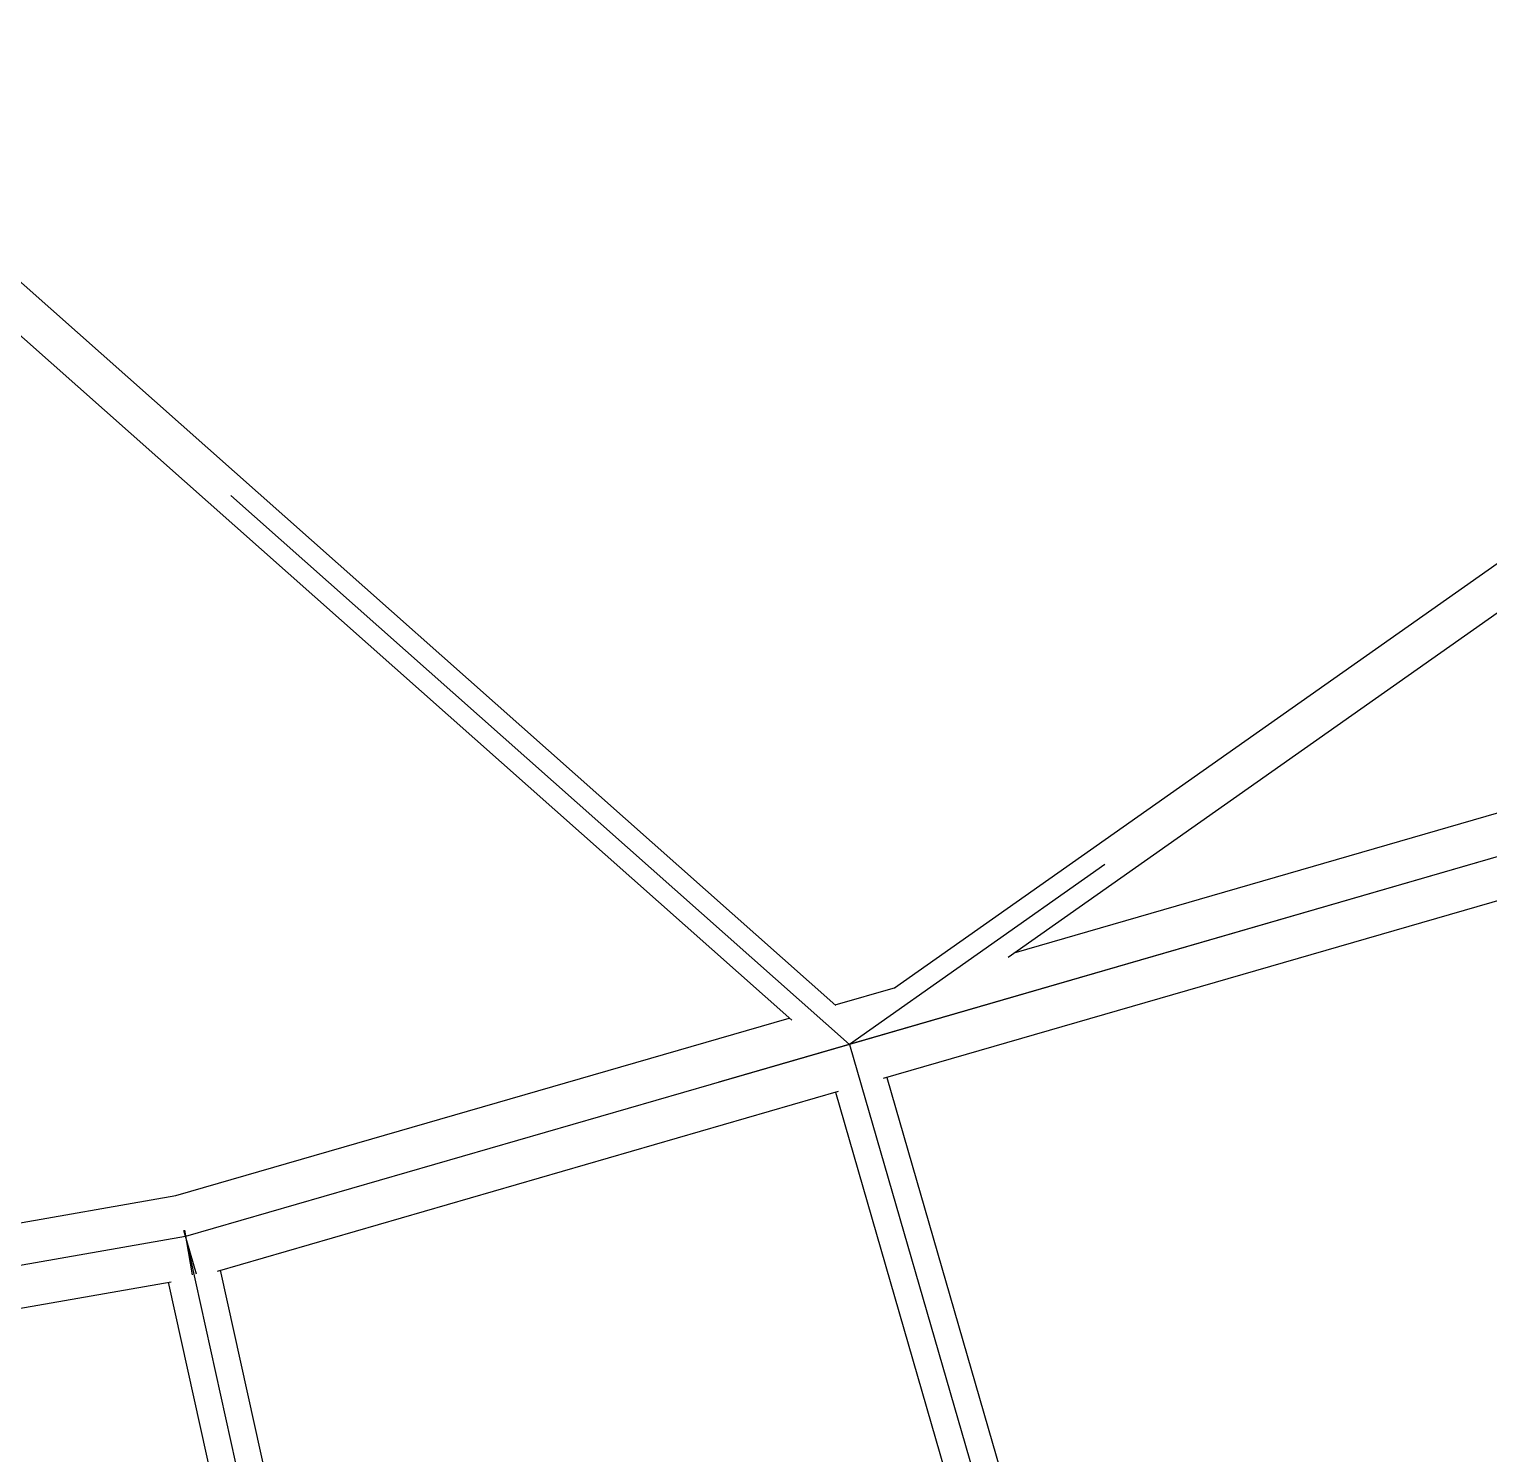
# Model space of a CAD drawing. Header units: millimetres. Extents: x 150209.93 to 150215.05, y 136675.65 to 136679.93.
# Drawn here: x 150213.6697 to 150213.8461, y 136675.9502 to 136676.1225 of the extents above; entities that cross this region are included whole.
import ezdxf

# ---------------------------------------------------------------- set-up
doc = ezdxf.new("R2010")
doc.units = ezdxf.units.MM
doc.header["$LTSCALE"] = 0.25
doc.linetypes.add('CENTER', pattern=[50.8, 31.75, -6.35, 6.35, -6.35])
doc.linetypes.add('XKITLINE00', pattern=[0])

# ---------------------------------------------------------------- blocks, each defined once
blk = doc.blocks.new('çatıı')
at = {"color": 8, "linetype": 'CENTER'}
for p, q in [((24201.77, 1845.44), (23430, 2530.27)), ((25173.61, 2530.27), (24201.77, 1845.44)), ((24603.04, 1961.6), (23800.49, 1729.28)), ((24603.04, 1961.6), (23800.49, 1729.28)), ((24603.04, 1961.6), (24201.77, 1845.44)), ((24201.77, 1845.44), (23800.49, 1729.28)), ((24201.77, 1845.44), (24490.5, 848.01)), ((24201.77, 1845.44), (24456.16, 966.64)), ((23800.49, 1729.28), (23255, 1633.6)), ((23800.49, 1729.28), (23255, 1633.6)), ((23800.49, 1729.28), (23430, 1664.29)), ((23800.49, 1729.28), (24021.95, 728.49)), ((23800.49, 1729.28), (23995.27, 849.07))]:
    blk.add_line(p, q, dxfattribs=at)
at = {"color": 8, "linetype": 'XKITLINE00'}
for p, q in [((24229.11, 1879.61), (25123.65, 2509.97)), ((24297.68, 1898.12), (25162.46, 2507.51)), ((23506.2, 2478.94), (24193.5, 1869.06)), ((23506.2, 2446.37), (24166.97, 1860.03)), ((24301.34, 1900.71), (24594.42, 1985.55)), ((24222.48, 1824.99), (24597.87, 1933.66)), ((24193.14, 1869.38), (24229.56, 1879.93)), ((23794.75, 1754.06), (24165.46, 1861.37)), ((24224.34, 1825.53), (24444.53, 1064.89)), ((23819.77, 1708.41), (24195.18, 1817.09)), ((24193.32, 1816.55), (24413.51, 1055.91)), ((23506.2, 1703.44), (23794.75, 1754.06)), ((23799.39, 1733.09), (23807.03, 1706.69)), ((23799.8, 1733.19), (23804.55, 1706.15)), ((23801.3, 1724.68), (23801.79, 1724.79)), ((23801.33, 1724.51), (23801.83, 1724.64)), ((23821.52, 1708.92), (23989.94, 947.86)), ((23821.53, 1708.92), (23989.95, 947.86)), ((23506.2, 1651.87), (23791.93, 1701.99)), ((23790.06, 1701.66), (23958.46, 940.67)), ((23790.07, 1701.66), (23958.47, 940.67))]:
    blk.add_line(p, q, dxfattribs=at)
for centre in [(24201.77, 1845.44), (24201.77, 1845.44), (24201.77, 1845.44), (24201.77, 1845.44), (24201.77, 1845.44), (24201.77, 1845.44), (24201.77, 1845.44), (23800.49, 1729.28), (23800.49, 1729.28), (23800.49, 1729.28), (23800.49, 1729.28), (23800.49, 1729.28), (23800.49, 1729.28), (23800.49, 1729.28), (23800.49, 1729.28), (23800.49, 1729.28), (23800.49, 1729.28)]:
    blk.add_circle(centre, 0.05, dxfattribs=at)

msp = doc.modelspace()

# ---------------------------------------------------------------- block references
at = {"xscale": 0.0002000170049888334, "yscale": 0.0002000170049888334, "zscale": 0.0002000170049888334}
msp.add_blockref('çatıı', (150208.92807, 136675.63059), dxfattribs=at)

doc.saveas('drawing.dxf')
